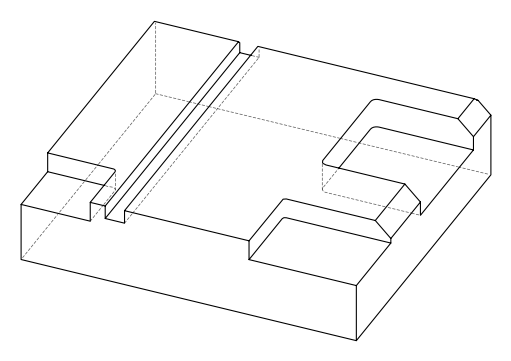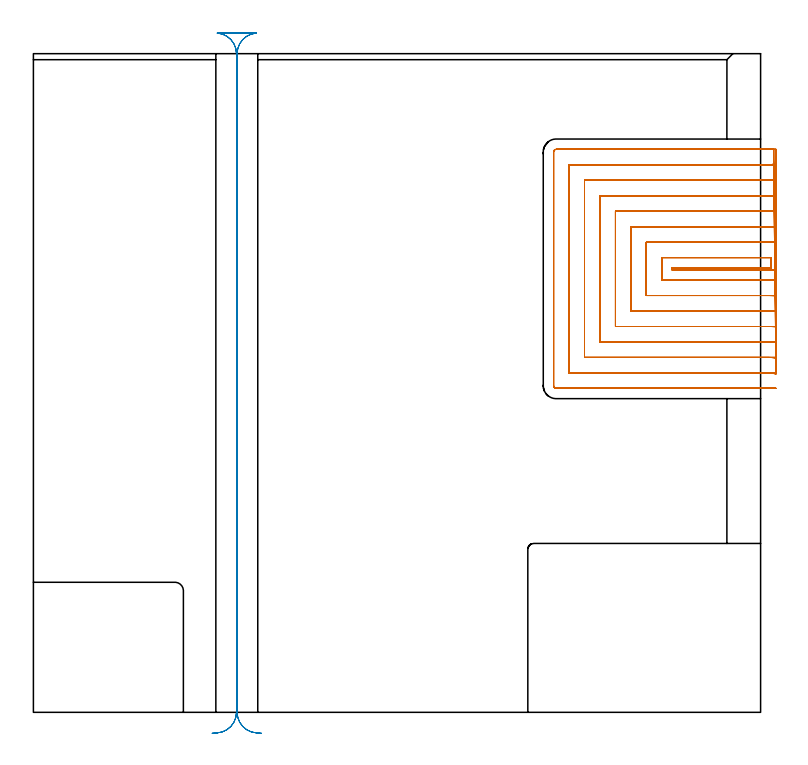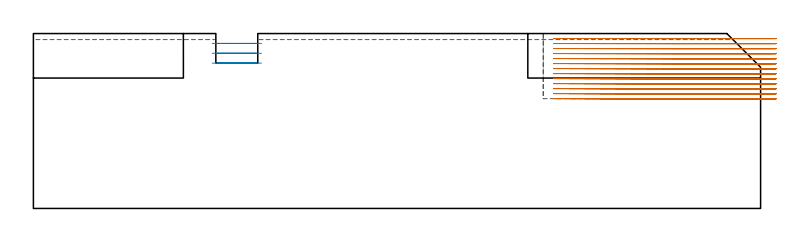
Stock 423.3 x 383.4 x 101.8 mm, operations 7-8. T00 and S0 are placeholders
(PLAN: 8 operations, 4 tool changes, 271.1 min)
(1 AREA_MILL | FG_CHAMFER_SURFACE | UGT0205_001 | 1.85 min | 665 mm3)
(2 AREA_MILL_1 | FG_CHAMFER_SURFACE_1 | UGT0205_001 | 5.1 min | 19206 mm3)
(3 AREA_MILL_2 | FG_CHAMFER_SURFACE_2 | UGT0205_001 | 4.55 min | 1719 mm3)
(4 AREA_MILL_3 | FG_CHAMFER_SURFACE_3 | UGT0205_001 | 3.14 min | 11022 mm3)
(5 MILL_CORNER_NOTCH_RECTANGULAR | CORNER_NOTCH_RECTANGULAR | NXT0201_009 | Follow Part, ap 2, ae 75% | 36.75 min | 171029 mm3)
(6 MILL_CORNER_NOTCH_RECTANGULAR_1 | CORNER_NOTCH_RECTANGULAR_1 | NXT0201_008 | Follow Part, ap 1.5, ae 75% | 125.67 min | 343431 mm3)
(7 MILL_SLOT | SLOT_PARTIAL_RECTANGULAR | NXT0201_011 | Follow Part, ap 3, ae 75% | 88.8 min | 720566 mm3)
(8 MILL_RECTANGULAR_SLOT | SLOT_RECTANGULAR | UGT0201_106 | Follow Part, ap 6, ae 75% | 5.25 min | 160859 mm3)
(TOOL UGT0205_001 | Chamfer Mill 20 x 3 x 45 deg. | D20 FL50 Z2)
(TOOL NXT0201_009 | ENDMILL 8mm [2P460-0800-NA 1630] | D8 FL26 Z6)
(TOOL NXT0201_008 | ENDMILL 6mm [2P460-0600-NA 1630] | D6 FL26 Z6)
(TOOL NXT0201_011 | ENDMILL 12mm [2P460-1200-NA 1630] | D12 FL38 Z6)
(TOOL UGT0201_106 | End Mill 24 mm | D24 FL25 Z2)
(OP 7 MILL_SLOT)
G17 G21 G94 G90
T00 M6
G54
G17 G0 G90 X432.299 Y257.517 S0 M3
G43 Z111.8 H1
Z98.885
G94 G1 X429.3 Y257.583 F250.
G3 X427.772 Y257.6 R69. F500.
G1 X371.8
Y258.7
X427.772
G3 X429.3 Y258.717 R69.
G1 Y264.719
G2 X427.772 Y264.7 R63.
G1 X365.8
Y251.6
X427.772
G2 X429.3 Y251.581 R63.
G1 X432.299 Y251.509 F250.
Y273.807
X429.3 Y273.722
G2 X427.772 Y273.7 R54. F500.
G1 X356.8
Y242.6
X427.772
G2 X429.3 Y242.578 R54.
G1 X432.299 Y242.494 F250.
X432.298 Y282.828
X429.3 Y282.726
G2 X427.772 Y282.7 R45. F500.
G1 X347.8
Y233.6
X427.772
G2 X429.3 Y233.574 R45.
G1 X432.298 Y233.472 F250.
X432.297 Y291.86
X429.3 Y291.732
G2 X427.772 Y291.7 R36. F500.
G1 X338.8
Y224.6
X427.772
G2 X429.3 Y224.568 R36.
G1 X432.297 Y224.44 F250.
X432.295 Y300.913
X429.3 Y300.743
G2 X427.772 Y300.7 R27. F500.
G1 X329.8
Y215.6
X427.772
G2 X429.3 Y215.557 R27.
G1 X432.295 Y215.387 F250.
X432.289 Y310.02
X429.3 Y309.765
G2 X427.772 Y309.7 R18. F500.
G1 X320.8
Y206.6
X427.772
G2 X429.3 Y206.535 R18.
G1 X432.289 Y206.28 F250.
X432.256 Y319.34
X429.3 Y318.831
G2 X427.772 Y318.7 R9. F500.
G1 X311.8
Y197.6
X427.772
G2 X429.3 Y197.469 R9.
G1 X432.256 Y196.96 F250.
X430.772 Y327.7
X427.772
X304.3 F500.
G3 X302.8 Y326.2 R1.5
G1 Y190.1
G3 X304.3 Y188.6 R1.5
G1 X427.772
X430.772 F250.
G0 X432.299 Y257.517 Z95.969
G1 X429.3 Y257.583
G3 X427.772 Y257.6 R69. F500.
G1 X371.8
Y258.7
X427.772
G3 X429.3 Y258.717 R69.
G1 Y264.719
G2 X427.772 Y264.7 R63.
G1 X365.8
Y251.6
X427.772
G2 X429.3 Y251.581 R63.
G1 X432.299 Y251.509 F250.
Y273.807
X429.3 Y273.722
G2 X427.772 Y273.7 R54. F500.
G1 X356.8
Y242.6
X427.772
G2 X429.3 Y242.578 R54.
G1 X432.299 Y242.494 F250.
X432.298 Y282.828
X429.3 Y282.726
G2 X427.772 Y282.7 R45. F500.
G1 X347.8
Y233.6
X427.772
G2 X429.3 Y233.574 R45.
G1 X432.298 Y233.472 F250.
X432.297 Y291.86
X429.3 Y291.732
G2 X427.772 Y291.7 R36. F500.
G1 X338.8
Y224.6
X427.772
G2 X429.3 Y224.568 R36.
G1 X432.297 Y224.44 F250.
X432.295 Y300.913
X429.3 Y300.743
G2 X427.772 Y300.7 R27. F500.
G1 X329.8
Y215.6
X427.772
G2 X429.3 Y215.557 R27.
G1 X432.295 Y215.387 F250.
X432.289 Y310.02
X429.3 Y309.765
G2 X427.772 Y309.7 R18. F500.
G1 X320.8
Y206.6
X427.772
G2 X429.3 Y206.535 R18.
G1 X432.289 Y206.28 F250.
X432.256 Y319.34
X429.3 Y318.831
G2 X427.772 Y318.7 R9. F500.
G1 X311.8
Y197.6
X427.772
G2 X429.3 Y197.469 R9.
G1 X432.256 Y196.96 F250.
X430.772 Y327.7
X427.772
X304.3 F500.
G3 X302.8 Y326.2 R1.5
G1 Y190.1
G3 X304.3 Y188.6 R1.5
G1 X427.772
X430.772 F250.
G0 X432.299 Y257.517 Z93.054
G1 X429.3 Y257.583
G3 X427.772 Y257.6 R69. F500.
G1 X371.8
Y258.7
X427.772
G3 X429.3 Y258.717 R69.
G1 Y264.719
G2 X427.772 Y264.7 R63.
G1 X365.8
Y251.6
X427.772
G2 X429.3 Y251.581 R63.
G1 X432.299 Y251.509 F250.
Y273.807
X429.3 Y273.722
G2 X427.772 Y273.7 R54. F500.
G1 X356.8
Y242.6
X427.772
G2 X429.3 Y242.578 R54.
G1 X432.299 Y242.494 F250.
X432.298 Y282.828
X429.3 Y282.726
G2 X427.772 Y282.7 R45. F500.
G1 X347.8
Y233.6
X427.772
G2 X429.3 Y233.574 R45.
G1 X432.298 Y233.472 F250.
X432.297 Y291.86
X429.3 Y291.732
G2 X427.772 Y291.7 R36. F500.
G1 X338.8
Y224.6
X427.772
G2 X429.3 Y224.568 R36.
G1 X432.297 Y224.44 F250.
X432.295 Y300.913
X429.3 Y300.743
G2 X427.772 Y300.7 R27. F500.
G1 X329.8
Y215.6
X427.772
G2 X429.3 Y215.557 R27.
G1 X432.295 Y215.387 F250.
X432.289 Y310.02
X429.3 Y309.765
G2 X427.772 Y309.7 R18. F500.
G1 X320.8
Y206.6
X427.772
G2 X429.3 Y206.535 R18.
G1 X432.289 Y206.28 F250.
X432.256 Y319.34
X429.3 Y318.831
G2 X427.772 Y318.7 R9. F500.
G1 X311.8
Y197.6
X427.772
G2 X429.3 Y197.469 R9.
G1 X432.256 Y196.96 F250.
X430.772 Y327.7
X427.772
X304.3 F500.
G3 X302.8 Y326.2 R1.5
G1 Y190.1
G3 X304.3 Y188.6 R1.5
G1 X427.772
X430.772 F250.
G0 X432.3 Y257.549 Z90.138
G1 X429.3 Y257.593
G3 X428.288 Y257.6 R69. F500.
G1 X371.8
Y258.7
X428.281
G3 X429.3 Y258.708 R69.
G1 Y264.708
G2 X428.281 Y264.7 R63.
G1 X365.8
Y251.6
X428.288
G2 X429.3 Y251.592 R63.
G1 X432.3 Y251.544 F250.
X432.299 Y273.766
X429.3 Y273.71
G2 X428.281 Y273.7 R54. F500.
G1 X356.8
Y242.6
X428.288
G2 X429.3 Y242.591 R54.
G1 X432.299 Y242.534 F250.
Y282.779
X429.3 Y282.712
G2 X428.281 Y282.7 R45. F500.
G1 X347.8
Y233.6
X428.288
G2 X429.3 Y233.589 R45.
G1 X432.299 Y233.521 F250.
Y291.799
X429.3 Y291.714
G2 X428.281 Y291.7 R36. F500.
G1 X338.8
Y224.6
X428.288
G2 X429.3 Y224.586 R36.
G1 X432.299 Y224.501 F250.
X432.298 Y300.832
X429.3 Y300.719
G2 X428.281 Y300.7 R27. F500.
G1 X329.8
Y215.6
X428.288
G2 X429.3 Y215.581 R27.
G1 X432.298 Y215.469 F250.
X432.295 Y309.899
X429.3 Y309.729
G2 X428.281 Y309.7 R18. F500.
G1 X320.8
Y206.6
X428.288
G2 X429.3 Y206.572 R18.
G1 X432.295 Y206.403 F250.
X432.281 Y319.097
X429.3 Y318.758
G2 X428.281 Y318.7 R9. F500.
G1 X311.8
Y197.6
X428.288
G2 X429.3 Y197.543 R9.
G1 X432.281 Y197.206 F250.
X431.281 Y327.7
X428.281
X304.3 F500.
G3 X302.8 Y326.2 R1.5
G1 Y190.1
G3 X304.3 Y188.6 R1.5
G1 X428.288
X431.288 F250.
G0 X432.3 Y257.599 Z87.223
G1 X429.3 Y257.6
X371.8 F500.
Y258.7
X429.3
Y264.7
X365.8
Y251.6
X429.3
X432.3 Y251.599 F250.
Y273.701
X429.3 Y273.7
X356.8 F500.
Y242.6
X429.3
X432.3 Y242.599 F250.
Y282.701
X429.3 Y282.7
X347.8 F500.
Y233.6
X429.3
X432.3 Y233.599 F250.
Y291.701
X429.3 Y291.7
X338.8 F500.
Y224.6
X429.3
X432.3 Y224.599 F250.
Y300.701
X429.3 Y300.7
X329.8 F500.
Y215.6
X429.3
X432.3 Y215.599 F250.
Y309.702
X429.3 Y309.7
X320.8 F500.
Y206.6
X429.3
X432.3 Y206.598 F250.
Y318.704
X429.3 Y318.7
X311.8 F500.
Y197.6
X429.3
X432.3 Y197.596 F250.
X432.287 Y327.7
X429.287
X304.3 F500.
G3 X302.8 Y326.2 R1.5
G1 Y190.1
G3 X304.3 Y188.6 R1.5
G1 X429.288
X432.288 F250.
G0 X432.3 Y257.6 Z84.308
G1 X429.3
X371.8 F500.
Y258.7
X429.3
Y264.7
X365.8
Y251.6
X429.3
X432.3 F250.
Y273.7
X429.3
X356.8 F500.
Y242.6
X429.3
X432.3 F250.
Y282.7
X429.3
X347.8 F500.
Y233.6
X429.3
X432.3 F250.
Y291.7
X429.3
X338.8 F500.
Y224.6
X429.3
X432.3 F250.
Y300.7
X429.3
X329.8 F500.
Y215.6
X429.3
X432.3 F250.
Y309.7
X429.3
X320.8 F500.
Y206.6
X429.3
X432.3 F250.
Y318.7
X429.3
X311.8 F500.
Y197.6
X429.3
X432.3 F250.
Y327.7
X429.3
X304.3 F500.
G3 X302.8 Y326.2 R1.5
G1 Y190.1
G3 X304.3 Y188.6 R1.5
G1 X429.3
X432.3 F250.
G0 Y257.6 Z81.392
G1 X429.3
X371.8 F500.
Y258.7
X429.3
Y264.7
X365.8
Y251.6
X429.3
X432.3 F250.
Y273.7
X429.3
X356.8 F500.
Y242.6
X429.3
X432.3 F250.
Y282.7
X429.3
X347.8 F500.
Y233.6
X429.3
X432.3 F250.
Y291.7
X429.3
X338.8 F500.
Y224.6
X429.3
X432.3 F250.
Y300.7
X429.3
X329.8 F500.
Y215.6
X429.3
X432.3 F250.
Y309.7
X429.3
X320.8 F500.
Y206.6
X429.3
X432.3 F250.
Y318.7
X429.3
X311.8 F500.
Y197.6
X429.3
X432.3 F250.
Y327.7
X429.3
X304.3 F500.
G3 X302.8 Y326.2 R1.5
G1 Y190.1
G3 X304.3 Y188.6 R1.5
G1 X429.3
X432.3 F250.
G0 Y257.6 Z78.477
G1 X429.3
X371.8 F500.
Y258.7
X429.3
Y264.7
X365.8
Y251.6
X429.3
X432.3 F250.
Y273.7
X429.3
X356.8 F500.
Y242.6
X429.3
X432.3 F250.
Y282.7
X429.3
X347.8 F500.
Y233.6
X429.3
X432.3 F250.
Y291.7
X429.3
X338.8 F500.
Y224.6
X429.3
X432.3 F250.
Y300.7
X429.3
X329.8 F500.
Y215.6
X429.3
X432.3 F250.
Y309.7
X429.3
X320.8 F500.
Y206.6
X429.3
X432.3 F250.
Y318.7
X429.3
X311.8 F500.
Y197.6
X429.3
X432.3 F250.
Y327.7
X429.3
X304.3 F500.
G3 X302.8 Y326.2 R1.5
G1 Y190.1
G3 X304.3 Y188.6 R1.5
G1 X429.3
X432.3 F250.
G0 Y257.6 Z75.562
G1 X429.3
X371.8 F500.
Y258.7
X429.3
Y264.7
X365.8
Y251.6
X429.3
X432.3 F250.
Y273.7
X429.3
X356.8 F500.
Y242.6
X429.3
X432.3 F250.
Y282.7
X429.3
X347.8 F500.
Y233.6
X429.3
X432.3 F250.
Y291.7
X429.3
X338.8 F500.
Y224.6
X429.3
X432.3 F250.
Y300.7
X429.3
X329.8 F500.
Y215.6
X429.3
X432.3 F250.
Y309.7
X429.3
X320.8 F500.
Y206.6
X429.3
X432.3 F250.
Y318.7
X429.3
X311.8 F500.
Y197.6
X429.3
X432.3 F250.
Y327.7
X429.3
X304.3 F500.
G3 X302.8 Y326.2 R1.5
G1 Y190.1
G3 X304.3 Y188.6 R1.5
G1 X429.3
X432.3 F250.
G0 Y257.6 Z72.646
G1 X429.3
X371.8 F500.
Y258.7
X429.3
Y264.7
X365.8
Y251.6
X429.3
X432.3 F250.
Y273.7
X429.3
X356.8 F500.
Y242.6
X429.3
X432.3 F250.
Y282.7
X429.3
X347.8 F500.
Y233.6
X429.3
X432.3 F250.
Y291.7
X429.3
X338.8 F500.
Y224.6
X429.3
X432.3 F250.
Y300.7
X429.3
X329.8 F500.
Y215.6
X429.3
X432.3 F250.
Y309.7
X429.3
X320.8 F500.
Y206.6
X429.3
X432.3 F250.
Y318.7
X429.3
X311.8 F500.
Y197.6
X429.3
X432.3 F250.
Y327.7
X429.3
X304.3 F500.
G3 X302.8 Y326.2 R1.5
G1 Y190.1
G3 X304.3 Y188.6 R1.5
G1 X429.3
X432.3 F250.
G0 Y257.6 Z69.731
G1 X429.3
X371.8 F500.
Y258.7
X429.3
Y264.7
X365.8
Y251.6
X429.3
X432.3 F250.
Y273.7
X429.3
X356.8 F500.
Y242.6
X429.3
X432.3 F250.
Y282.7
X429.3
X347.8 F500.
Y233.6
X429.3
X432.3 F250.
Y291.7
X429.3
X338.8 F500.
Y224.6
X429.3
X432.3 F250.
Y300.7
X429.3
X329.8 F500.
Y215.6
X429.3
X432.3 F250.
Y309.7
X429.3
X320.8 F500.
Y206.6
X429.3
X432.3 F250.
Y318.7
X429.3
X311.8 F500.
Y197.6
X429.3
X432.3 F250.
Y327.7
X429.3
X304.3 F500.
G3 X302.8 Y326.2 R1.5
G1 Y190.1
G3 X304.3 Y188.6 R1.5
G1 X429.3
X432.3 F250.
G0 Y257.6 Z66.815
G1 X429.3
X371.8 F500.
Y258.7
X429.3
Y264.7
X365.8
Y251.6
X429.3
X432.3 F250.
Y273.7
X429.3
X356.8 F500.
Y242.6
X429.3
X432.3 F250.
Y282.7
X429.3
X347.8 F500.
Y233.6
X429.3
X432.3 F250.
Y291.7
X429.3
X338.8 F500.
Y224.6
X429.3
X432.3 F250.
Y300.7
X429.3
X329.8 F500.
Y215.6
X429.3
X432.3 F250.
Y309.7
X429.3
X320.8 F500.
Y206.6
X429.3
X432.3 F250.
Y318.7
X429.3
X311.8 F500.
Y197.6
X429.3
X432.3 F250.
Y327.7
X429.3
X304.3 F500.
G3 X302.8 Y326.2 R1.5
G1 Y190.1
G3 X304.3 Y188.6 R1.5
G1 X429.3
X432.3 F250.
G0 Y257.6 Z63.9
G1 X429.3
X371.8 F500.
Y258.7
X429.3
Y264.7
X365.8
Y251.6
X429.3
X432.3 F250.
Y273.7
X429.3
X356.8 F500.
Y242.6
X429.3
X432.3 F250.
Y282.7
X429.3
X347.8 F500.
Y233.6
X429.3
X432.3 F250.
Y291.7
X429.3
X338.8 F500.
Y224.6
X429.3
X432.3 F250.
Y300.7
X429.3
X329.8 F500.
Y215.6
X429.3
X432.3 F250.
Y309.7
X429.3
X320.8 F500.
Y206.6
X429.3
X432.3 F250.
Y318.7
X429.3
X311.8 F500.
Y197.6
X429.3
X432.3 F250.
Y327.7
X429.3
X304.3 F500.
G3 X302.8 Y326.2 R1.5
G1 Y190.1
G3 X304.3 Y188.6 R1.5
G1 X429.3
X432.3 F250.
G0 Z111.8
M5
M2
(OP 8 MILL_RECTANGULAR_SLOT)
G17 G21 G94 G90
T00 M6
G54
G17 G0 G90 X132.745 Y-12.182 S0 M3
G43 Z111.8 H0
Z96.067
G94 G1 X129.752 Y-11.97 F250.
G2 X118.6 Y0. R12. F500.
G1 Y383.4
G2 X129.752 Y395.37 R12.
G1 Y395.4
X107.048
Y395.37
G2 X118.2 Y383.4 R12.
G1 Y0.
G2 X107.048 Y-11.97 R12.
G1 X104.055 Y-12.182 F250.
G0 X132.745 Z90.333
G1 X129.752 Y-11.97
G2 X118.6 Y0. R12. F500.
G1 Y383.4
G2 X129.752 Y395.37 R12.
G1 Y395.4
X107.048
Y395.37
G2 X118.2 Y383.4 R12.
G1 Y0.
G2 X107.048 Y-11.97 R12.
G1 X104.055 Y-12.182 F250.
G0 X132.745 Z84.6
G1 X129.752 Y-11.97
G2 X118.6 Y0. R12. F500.
G1 Y383.4
G2 X129.752 Y395.37 R12.
G1 Y395.4
X107.048
Y395.37
G2 X118.2 Y383.4 R12.
G1 Y0.
G2 X107.048 Y-11.97 R12.
G1 X104.055 Y-12.182 F250.
G0 Z111.8
M5
M2
